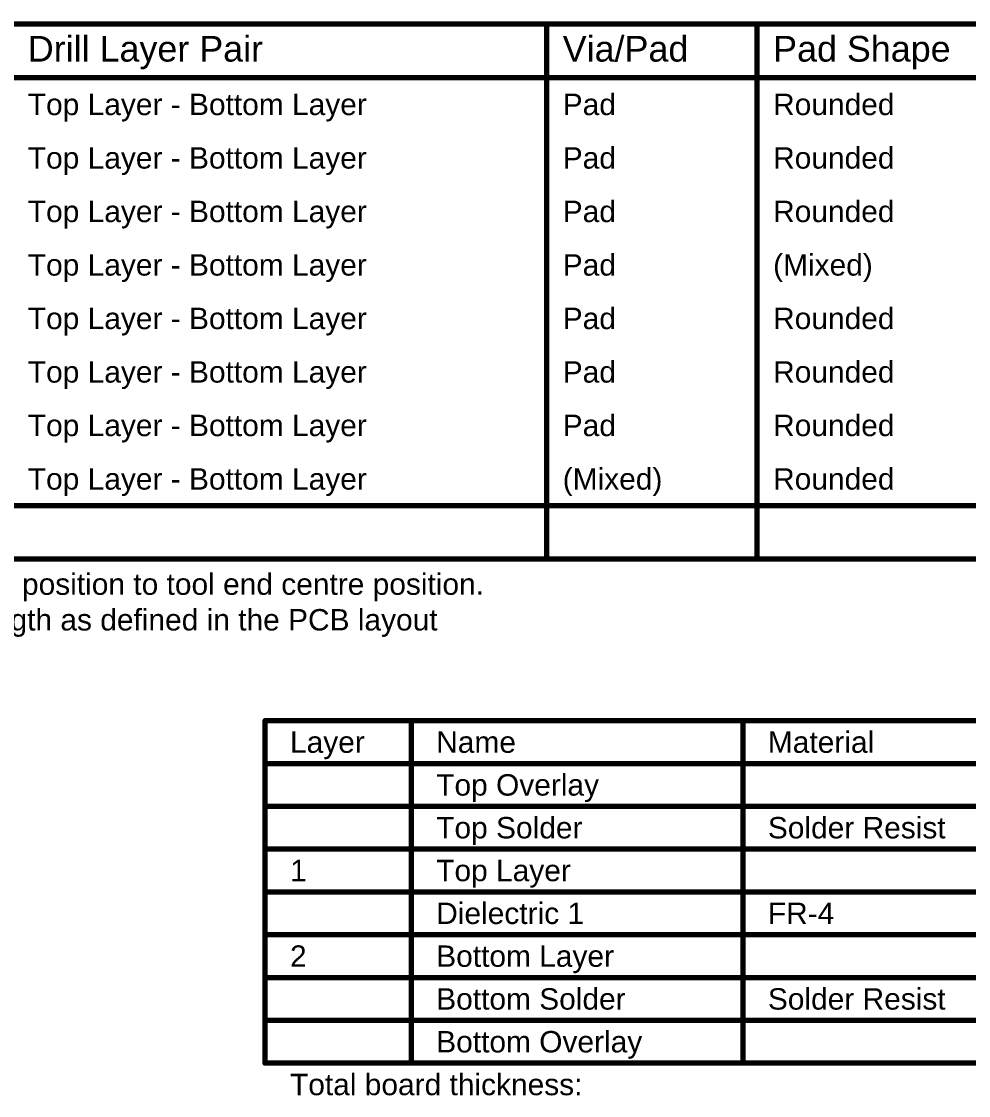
# Model space of a CAD drawing. Header units: inches. Extents: x -2 to 343, y -53 to 63.
# Drawn here: x 91.3 to 158.7, y -13.3 to 63.2 of the extents above; entities that cross this region are included whole.
import ezdxf

# ---------------------------------------------------------------- set-up
doc = ezdxf.new("R2010")
doc.units = ezdxf.units.IN
doc.layers.add('Drill Drawing', color=1, linetype='Continuous')
doc.layers.add('Fabrication', color=76, linetype='Continuous')
doc.styles.add('Arial', font='', dxfattribs={"height": 0.2})
doc.styles.get('Arial').set_extended_font_data('Arial')

msp = doc.modelspace()

# ---------------------------------------------------------------- linework, layer by layer
at = {"layer": 'Drill Drawing'}
for points in [[(2.223, 62.991, 0.381, 0.381, 0), (343.045, 62.991, 0.381, 0.381, 0)], [(128.705, 24.891, 0.381, 0.381, 0), (128.705, 62.991, 0.381, 0.381, 0)], [(143.687, 24.891, 0.381, 0.381, 0), (143.687, 62.991, 0.381, 0.381, 0)], [(2.223, 59.181, 0.381, 0.381, 0), (343.045, 59.181, 0.381, 0.381, 0)], [(2.223, 28.701, 0.381, 0.381, 0), (343.045, 28.701, 0.381, 0.381, 0)], [(2.223, 24.891, 0.381, 0.381, 0), (343.045, 24.891, 0.381, 0.381, 0)]]:
    msp.add_lwpolyline(points, format="xyseb", dxfattribs=at)
for points in [[(128.61, 62.991, 0.191, 0.191, 1), (128.8, 62.991, 0.191, 0.191, 1)], [(143.592, 62.991, 0.191, 0.191, 1), (143.782, 62.991, 0.191, 0.191, 1)], [(128.61, 24.891, 0.191, 0.191, 1), (128.8, 24.891, 0.191, 0.191, 1)], [(143.592, 24.891, 0.191, 0.191, 1), (143.782, 24.891, 0.191, 0.191, 1)]]:
    msp.add_lwpolyline(points, format="xyseb", close=True, dxfattribs=at)
at = {"layer": 'Fabrication'}
for points in [[(108.65, -10.998, 0.381, 0.381, 0), (108.65, 13.386, 0.381, 0.381, 0)], [(108.65, 13.386, 0.381, 0.381, 0), (223.936, 13.386, 0.381, 0.381, 0)], [(119.062, -10.998, 0.381, 0.381, 0), (119.062, 13.386, 0.381, 0.381, 0)], [(142.678, -10.998, 0.381, 0.381, 0), (142.678, 13.386, 0.381, 0.381, 0)], [(108.65, 10.338, 0.381, 0.381, 0), (223.936, 10.338, 0.381, 0.381, 0)], [(108.65, 7.29, 0.381, 0.381, 0), (119.062, 7.29, 0.381, 0.381, 0)], [(119.062, 7.29, 0.381, 0.381, 0), (142.678, 7.29, 0.381, 0.381, 0)], [(142.678, 7.29, 0.381, 0.381, 0), (164.516, 7.29, 0.381, 0.381, 0)], [(108.65, 4.242, 0.381, 0.381, 0), (119.062, 4.242, 0.381, 0.381, 0)], [(119.062, 4.242, 0.381, 0.381, 0), (142.678, 4.242, 0.381, 0.381, 0)], [(142.678, 4.242, 0.381, 0.381, 0), (164.516, 4.242, 0.381, 0.381, 0)], [(108.65, 1.194, 0.381, 0.381, 0), (119.062, 1.194, 0.381, 0.381, 0)], [(119.062, 1.194, 0.381, 0.381, 0), (142.678, 1.194, 0.381, 0.381, 0)], [(142.678, 1.194, 0.381, 0.381, 0), (164.516, 1.194, 0.381, 0.381, 0)], [(108.65, -1.854, 0.381, 0.381, 0), (119.062, -1.854, 0.381, 0.381, 0)], [(119.062, -1.854, 0.381, 0.381, 0), (142.678, -1.854, 0.381, 0.381, 0)], [(142.678, -1.854, 0.381, 0.381, 0), (164.516, -1.854, 0.381, 0.381, 0)], [(108.65, -4.902, 0.381, 0.381, 0), (119.062, -4.902, 0.381, 0.381, 0)], [(119.062, -4.902, 0.381, 0.381, 0), (142.678, -4.902, 0.381, 0.381, 0)], [(142.678, -4.902, 0.381, 0.381, 0), (164.516, -4.902, 0.381, 0.381, 0)], [(108.65, -7.95, 0.381, 0.381, 0), (119.062, -7.95, 0.381, 0.381, 0)], [(119.062, -7.95, 0.381, 0.381, 0), (142.678, -7.95, 0.381, 0.381, 0)], [(142.678, -7.95, 0.381, 0.381, 0), (164.516, -7.95, 0.381, 0.381, 0)], [(108.65, -10.998, 0.381, 0.381, 0), (119.062, -10.998, 0.381, 0.381, 0)], [(119.062, -10.998, 0.381, 0.381, 0), (142.678, -10.998, 0.381, 0.381, 0)], [(142.678, -10.998, 0.381, 0.381, 0), (164.516, -10.998, 0.381, 0.381, 0)]]:
    msp.add_lwpolyline(points, format="xyseb", dxfattribs=at)
for points in [[(108.555, 13.386, 0.191, 0.191, 1), (108.746, 13.386, 0.191, 0.191, 1)], [(108.555, 13.386, 0.191, 0.191, 1), (108.746, 13.386, 0.191, 0.191, 1)], [(118.967, 13.386, 0.191, 0.191, 1), (119.157, 13.386, 0.191, 0.191, 1)], [(142.582, 13.386, 0.191, 0.191, 1), (142.773, 13.386, 0.191, 0.191, 1)], [(108.555, 10.338, 0.191, 0.191, 1), (108.746, 10.338, 0.191, 0.191, 1)], [(108.555, 7.29, 0.191, 0.191, 1), (108.746, 7.29, 0.191, 0.191, 1)], [(118.967, 7.29, 0.191, 0.191, 1), (119.157, 7.29, 0.191, 0.191, 1)], [(118.967, 7.29, 0.191, 0.191, 1), (119.157, 7.29, 0.191, 0.191, 1)], [(142.582, 7.29, 0.191, 0.191, 1), (142.773, 7.29, 0.191, 0.191, 1)], [(142.582, 7.29, 0.191, 0.191, 1), (142.773, 7.29, 0.191, 0.191, 1)], [(108.555, 4.242, 0.191, 0.191, 1), (108.746, 4.242, 0.191, 0.191, 1)], [(118.967, 4.242, 0.191, 0.191, 1), (119.157, 4.242, 0.191, 0.191, 1)], [(118.967, 4.242, 0.191, 0.191, 1), (119.157, 4.242, 0.191, 0.191, 1)], [(142.582, 4.242, 0.191, 0.191, 1), (142.773, 4.242, 0.191, 0.191, 1)], [(142.582, 4.242, 0.191, 0.191, 1), (142.773, 4.242, 0.191, 0.191, 1)], [(108.555, 1.194, 0.191, 0.191, 1), (108.746, 1.194, 0.191, 0.191, 1)], [(118.967, 1.194, 0.191, 0.191, 1), (119.157, 1.194, 0.191, 0.191, 1)], [(118.967, 1.194, 0.191, 0.191, 1), (119.157, 1.194, 0.191, 0.191, 1)], [(142.582, 1.194, 0.191, 0.191, 1), (142.773, 1.194, 0.191, 0.191, 1)], [(142.582, 1.194, 0.191, 0.191, 1), (142.773, 1.194, 0.191, 0.191, 1)], [(108.555, -1.854, 0.191, 0.191, 1), (108.746, -1.854, 0.191, 0.191, 1)], [(118.967, -1.854, 0.191, 0.191, 1), (119.157, -1.854, 0.191, 0.191, 1)], [(118.967, -1.854, 0.191, 0.191, 1), (119.157, -1.854, 0.191, 0.191, 1)], [(142.582, -1.854, 0.191, 0.191, 1), (142.773, -1.854, 0.191, 0.191, 1)], [(142.582, -1.854, 0.191, 0.191, 1), (142.773, -1.854, 0.191, 0.191, 1)], [(108.555, -4.902, 0.191, 0.191, 1), (108.746, -4.902, 0.191, 0.191, 1)], [(118.967, -4.902, 0.191, 0.191, 1), (119.157, -4.902, 0.191, 0.191, 1)], [(118.967, -4.902, 0.191, 0.191, 1), (119.157, -4.902, 0.191, 0.191, 1)], [(142.582, -4.902, 0.191, 0.191, 1), (142.773, -4.902, 0.191, 0.191, 1)], [(142.582, -4.902, 0.191, 0.191, 1), (142.773, -4.902, 0.191, 0.191, 1)], [(108.555, -7.95, 0.191, 0.191, 1), (108.746, -7.95, 0.191, 0.191, 1)], [(118.967, -7.95, 0.191, 0.191, 1), (119.157, -7.95, 0.191, 0.191, 1)], [(118.967, -7.95, 0.191, 0.191, 1), (119.157, -7.95, 0.191, 0.191, 1)], [(142.582, -7.95, 0.191, 0.191, 1), (142.773, -7.95, 0.191, 0.191, 1)], [(142.582, -7.95, 0.191, 0.191, 1), (142.773, -7.95, 0.191, 0.191, 1)], [(108.555, -10.998, 0.191, 0.191, 1), (108.746, -10.998, 0.191, 0.191, 1)], [(108.555, -10.998, 0.191, 0.191, 1), (108.746, -10.998, 0.191, 0.191, 1)], [(118.967, -10.998, 0.191, 0.191, 1), (119.157, -10.998, 0.191, 0.191, 1)], [(118.967, -10.998, 0.191, 0.191, 1), (119.157, -10.998, 0.191, 0.191, 1)], [(118.967, -10.998, 0.191, 0.191, 1), (119.157, -10.998, 0.191, 0.191, 1)], [(142.582, -10.998, 0.191, 0.191, 1), (142.773, -10.998, 0.191, 0.191, 1)], [(142.582, -10.998, 0.191, 0.191, 1), (142.773, -10.998, 0.191, 0.191, 1)], [(142.582, -10.998, 0.191, 0.191, 1), (142.773, -10.998, 0.191, 0.191, 1)]]:
    msp.add_lwpolyline(points, format="xyseb", close=True, dxfattribs=at)

# ---------------------------------------------------------------- texts
at = {"layer": 'Drill Drawing', "style": 'Arial'}
for s, height, p in [('Drill Layer Pair', 1.8288, (91.759, 60.324)), ('Via/Pad', 1.8288, (129.848, 60.324)), ('Pad Shape', 1.8288, (144.83, 60.324)), ('Top Layer - Bottom Layer', 1.524, (91.759, 56.514)), ('Pad', 1.524, (129.848, 56.514)), ('Rounded', 1.524, (144.83, 56.514)), ('Pad', 1.524, (129.848, 52.704)), ('Rounded', 1.524, (144.83, 52.704)), ('Top Layer - Bottom Layer', 1.524, (91.759, 52.704)), ('Pad', 1.524, (129.848, 48.894)), ('Rounded', 1.524, (144.83, 48.894)), ('Top Layer - Bottom Layer', 1.524, (91.759, 48.894)), ('Pad', 1.524, (129.848, 45.084)), ('(Mixed)', 1.524, (144.83, 45.084)), ('Top Layer - Bottom Layer', 1.524, (91.759, 45.084)), ('Pad', 1.524, (129.848, 41.274)), ('Rounded', 1.524, (144.83, 41.274)), ('Top Layer - Bottom Layer', 1.524, (91.759, 41.274)), ('Pad', 1.524, (129.848, 37.464)), ('Rounded', 1.524, (144.83, 37.464)), ('Top Layer - Bottom Layer', 1.524, (91.759, 37.464)), ('Pad', 1.524, (129.848, 33.654)), ('Rounded', 1.524, (144.83, 33.654)), ('Top Layer - Bottom Layer', 1.524, (91.759, 33.654)), ('Top Layer - Bottom Layer', 1.524, (91.759, 29.844)), ('(Mixed)', 1.524, (129.848, 29.844)), ('Rounded', 1.524, (144.83, 29.844)), ('= Calculated from tool start centre position to tool end centre position.', 1.524, (58.747, 22.351)), (' = Routed Path Length + Tool Size = Slot length as defined in the PCB layout', 1.524, (48.336, 19.812))]:
    msp.add_text(s, height=height, dxfattribs=at).set_placement(p)
at = {"layer": 'Fabrication', "style": 'Arial'}
for s, p in [('Layer', (110.428, 11.1)), ('Name', (120.84, 11.1)), ('Material', (144.456, 11.1)), ('Top Overlay', (120.84, 8.052)), ('Top Solder', (120.84, 5.004)), ('Solder Resist', (144.456, 5.004)), ('1', (110.428, 1.956)), ('Top Layer', (120.84, 1.956)), ('Dielectric 1', (120.84, -1.092)), ('FR-4', (144.456, -1.092)), ('2', (110.428, -4.14)), ('Bottom Layer', (120.84, -4.14)), ('Bottom Solder', (120.84, -7.188)), ('Solder Resist', (144.456, -7.188)), ('Bottom Overlay', (120.84, -10.236)), ('Total board thickness:', (110.428, -13.284))]:
    msp.add_text(s, height=1.524, dxfattribs=at).set_placement(p)

doc.saveas('drawing.dxf')
